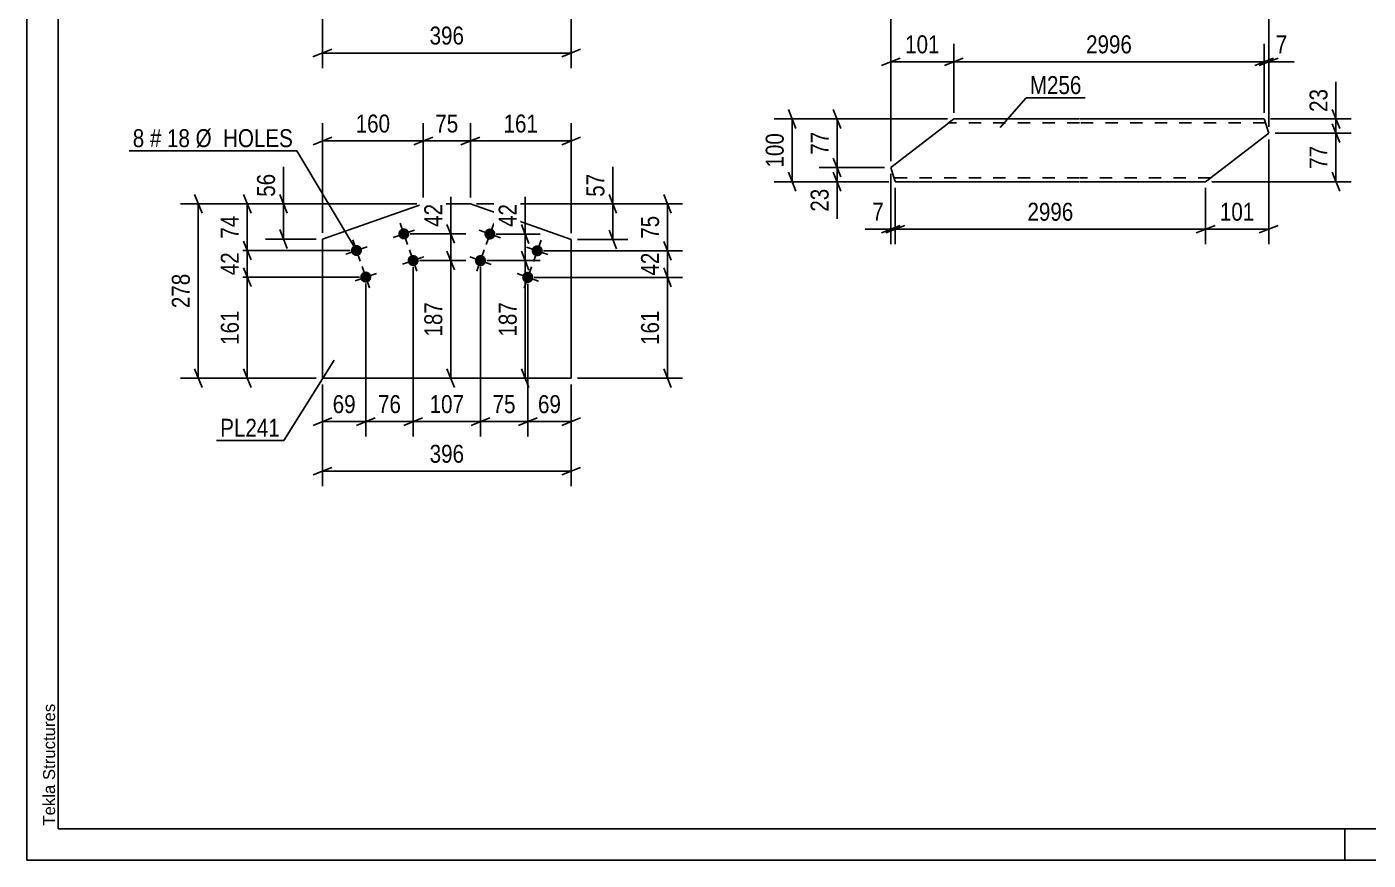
# Model space of a CAD drawing. Header units: millimetres. Extents: x 0 to 420, y 0 to 297.
# Drawn here: x 0 to 213.7, y 0 to 132.8 of the extents above; entities that cross this region are included whole.
import ezdxf

# ---------------------------------------------------------------- set-up
doc = ezdxf.new("R2010")
doc.units = ezdxf.units.MM
doc.linetypes.add('DXK_LINE_DOT2', pattern=[3.9198, 1.9599, -1.9599])
doc.styles.add('Arial', font='ARIAL.TTF', dxfattribs={"height": 0.2})
doc.styles.add('Arial Narrow', font='ARIALN.TTF', dxfattribs={"height": 0.2})

# ---------------------------------------------------------------- blocks, each defined once
blk = doc.blocks.new('Unknown-318886912-1117')
at = {"color": 5, "linetype": 'Continuous'}
for p, q in [((0, 297), (0, 0)), ((5, 292), (5, 5)), ((0, 0), (0, 5)), ((5, 5), (415, 5)), ((210, 0), (210, 5)), ((0, 0), (420, 0))]:
    blk.add_line(p, q, dxfattribs=at)
at = {"color": 174, "linetype": 'Continuous', "style": 'Arial'}
blk.add_text('Tekla Structures', height=1.9102, rotation=90, dxfattribs=at).set_placement((4.5, 5.5))
blk = doc.blocks.new('Part-318886912-3036 - 3020')
at = {"color": 2, "linetype": 'Continuous'}
for p, q in [((147.7, 118.13), (146.14, 116.93)), ((167.7, 118.13), (147.7, 118.13)), ((197.14, 118.13), (167.8, 118.13)), ((197.86, 115.87), (197.14, 118.13)), ((146.14, 116.93), (137.65, 110.39)), ((197.86, 115.87), (187.8, 108.13)), ((137.65, 110.39), (137.98, 109.33)), ((138.25, 108.48), (137.98, 109.33)), ((138.33, 108.22), (138.25, 108.48)), ((138.36, 108.13), (138.33, 108.22)), ((167.7, 108.13), (138.36, 108.13)), ((187.8, 108.13), (167.8, 108.13))]:
    blk.add_line(p, q, dxfattribs=at)
at = {"color": 7, "linetype": 'DXK_LINE_DOT2'}
for p, q in [((147.7, 118.13), (146.74, 117.39)), ((167.7, 117.53), (146.92, 117.53)), ((197.33, 117.53), (167.8, 117.53)), ((138.13, 108.87), (137.98, 109.33)), ((138.25, 108.48), (138.16, 108.77)), ((167.7, 108.73), (138.17, 108.73)), ((188.58, 108.73), (167.8, 108.73))]:
    blk.add_line(p, q, dxfattribs=at)
blk = doc.blocks.new('Bolt-318886912-1889 - 1883')
at = {"linetype": 'Continuous'}
for points in [[(60.91, 100.12, -1), (59.22, 99.52, -1)], [(53.36, 97.47, -1), (51.67, 96.88, -1)], [(62.4, 95.87, -1), (60.7, 95.27, -1)], [(54.85, 93.23, -1), (53.15, 92.63, -1)]]:
    blk.add_hatch(color=1, dxfattribs=at).paths.add_polyline_path(points)
at = {"color": 1, "linetype": 'Continuous'}
for p, q in [((59.47, 101.52), (60.66, 98.12)), ((51.92, 98.87), (53.11, 95.48)), ((58.37, 99.22), (61.76, 100.41)), ((50.82, 96.58), (54.21, 97.77)), ((59.85, 94.98), (63.25, 96.17)), ((60.96, 97.27), (62.15, 93.87)), ((53.41, 94.63), (54.6, 91.23)), ((52.3, 92.33), (55.7, 93.52))]:
    blk.add_line(p, q, dxfattribs=at)
blk = doc.blocks.new('Bolt-318886912-1894 - 1883')
at = {"linetype": 'Continuous'}
for points in [[(74.62, 99.49, -1), (72.93, 100.09, -1)], [(73.12, 95.25, -1), (71.42, 95.85, -1)], [(82.16, 96.82, -1), (80.47, 97.42, -1)], [(80.66, 92.58, -1), (78.96, 93.18, -1)]]:
    blk.add_hatch(color=1, dxfattribs=at).paths.add_polyline_path(points)
at = {"color": 1, "linetype": 'Continuous'}
for p, q in [((74.38, 101.49), (73.17, 98.1)), ((72.08, 100.39), (75.47, 99.19)), ((81.92, 98.81), (80.71, 95.42)), ((72.87, 97.25), (71.67, 93.85)), ((79.62, 97.72), (83.01, 96.52)), ((70.57, 96.15), (73.97, 94.95)), ((80.41, 94.57), (79.21, 91.18)), ((78.11, 93.48), (81.51, 92.27))]:
    blk.add_line(p, q, dxfattribs=at)
blk = doc.blocks.new('Part-318886912-1909 - 1883')
at = {"color": 2, "linetype": 'Continuous'}
for p, q in [((63.16, 104.61), (47.11, 98.99)), ((70.66, 104.61), (63.16, 104.61)), ((86.73, 98.91), (70.66, 104.61)), ((47.11, 76.83), (47.11, 98.99)), ((86.73, 76.83), (86.73, 98.91)), ((47.11, 76.83), (86.73, 76.83))]:
    blk.add_line(p, q, dxfattribs=at)
blk = doc.blocks.new('StraightDimension-318886912-3200 - 3020')
at = {"color": 7, "linetype": 'Continuous'}
for p, q in [((197.13, 119.13), (197.13, 130.09)), ((197.86, 116.87), (197.86, 130.09)), ((195.63, 126.64), (198.63, 127.84)), ((199.36, 127.84), (196.36, 126.64)), ((197.13, 127.24), (197.86, 127.24))]:
    blk.add_line(p, q, dxfattribs=at)
at = {"color": 0}
blk.add_wipeout([(201.41, 127.99), (201.41, 132.19), (198.38, 132.19), (198.38, 127.99)], dxfattribs=at)
at = {"color": 7, "linetype": 'Continuous'}
blk.add_line((197.86, 127.24), (201.93, 127.24), dxfattribs=at)
blk.add_line((197.86, 127.24), (201.93, 127.24), dxfattribs=at)
at = {"color": 3, "style": 'Arial Narrow'}
blk.add_text('7', height=2.86, dxfattribs=at).set_placement((198.98, 128.59))
blk = doc.blocks.new('StraightDimension-318886912-3072 - 3020')
at = {"color": 7, "linetype": 'Continuous'}
for p, q in [((138.36, 107.13), (138.36, 98.16)), ((187.8, 107.13), (187.8, 98.16)), ((139.86, 101.16), (136.86, 99.96)), ((138.36, 100.56), (187.8, 100.56)), ((186.3, 99.96), (189.3, 101.16))]:
    blk.add_line(p, q, dxfattribs=at)
at = {"color": 0}
blk.add_wipeout([(167.34, 101.31), (167.34, 105.51), (158.82, 105.51), (158.82, 101.31)], dxfattribs=at)
at = {"color": 3, "style": 'Arial Narrow'}
blk.add_text('2996', height=2.863, dxfattribs=at).set_placement((159.42, 101.91))
blk = doc.blocks.new('StraightDimension-318886912-3101 - 3020')
at = {"color": 7, "linetype": 'Continuous'}
for p, q in [((137.65, 109.39), (137.65, 98.16)), ((138.36, 107.13), (138.36, 98.16)), ((136.15, 99.96), (139.15, 101.16)), ((139.86, 101.16), (136.86, 99.96)), ((137.65, 100.56), (138.36, 100.56))]:
    blk.add_line(p, q, dxfattribs=at)
at = {"color": 0}
blk.add_wipeout([(137.12, 101.31), (137.12, 105.51), (134.09, 105.51), (134.09, 101.31)], dxfattribs=at)
at = {"color": 7, "linetype": 'Continuous'}
blk.add_line((137.65, 100.56), (133.57, 100.56), dxfattribs=at)
blk.add_line((137.65, 100.56), (133.57, 100.56), dxfattribs=at)
at = {"color": 3, "style": 'Arial Narrow'}
blk.add_text('7', height=2.86, dxfattribs=at).set_placement((134.69, 101.91))
blk = doc.blocks.new('StraightDimension-318886912-3089 - 3020')
at = {"color": 7, "linetype": 'Continuous'}
for p, q in [((197.86, 114.87), (197.86, 98.16)), ((187.8, 107.13), (187.8, 98.16)), ((186.3, 99.96), (189.3, 101.16)), ((187.8, 100.56), (197.86, 100.56)), ((199.36, 101.16), (196.36, 99.96))]:
    blk.add_line(p, q, dxfattribs=at)
at = {"color": 0}
blk.add_wipeout([(196.17, 101.31), (196.17, 105.51), (189.48, 105.51), (189.48, 101.31)], dxfattribs=at)
at = {"color": 3, "style": 'Arial Narrow'}
blk.add_text('101', height=2.863, dxfattribs=at).set_placement((190.08, 101.91))
blk = doc.blocks.new('StraightDimension-318886912-3039 - 3020')
at = {"color": 7, "linetype": 'Continuous'}
for p, q in [((198.14, 118.13), (210.97, 118.13)), ((207.97, 119.63), (209.17, 116.63)), ((208.57, 115.87), (208.57, 118.13)), ((198.86, 115.87), (210.97, 115.87)), ((209.17, 114.37), (207.97, 117.37))]:
    blk.add_line(p, q, dxfattribs=at)
at = {"color": 0}
blk.add_wipeout([(207.82, 123.51), (203.62, 123.51), (203.62, 118.65), (207.82, 118.65)], dxfattribs=at)
at = {"color": 7, "linetype": 'Continuous'}
blk.add_line((208.57, 118.13), (208.57, 124.04), dxfattribs=at)
blk.add_line((208.57, 118.13), (208.57, 124.04), dxfattribs=at)
at = {"color": 3, "style": 'Arial Narrow'}
blk.add_text('23', height=2.863, rotation=90.0002, dxfattribs=at).set_placement((207.22, 119.25))
blk = doc.blocks.new('StraightDimension-318886912-3059 - 3020')
at = {"color": 7, "linetype": 'Continuous'}
for p, q in [((198.86, 115.87), (210.97, 115.87)), ((207.97, 117.37), (209.17, 114.37)), ((208.57, 108.13), (208.57, 115.87)), ((209.17, 106.63), (207.97, 109.63)), ((188.8, 108.13), (210.97, 108.13))]:
    blk.add_line(p, q, dxfattribs=at)
at = {"color": 0}
blk.add_wipeout([(207.82, 114.43), (203.62, 114.43), (203.62, 109.57), (207.82, 109.57)], dxfattribs=at)
at = {"color": 3, "style": 'Arial Narrow'}
blk.add_text('77', height=2.863, rotation=90.0002, dxfattribs=at).set_placement((207.22, 110.17))
blk = doc.blocks.new('StraightDimension-318886912-3119 - 3020')
at = {"color": 7, "linetype": 'Continuous'}
for p, q in [((146.7, 118.13), (126.24, 118.13)), ((128.49, 119.63), (129.69, 116.63)), ((129.09, 110.39), (129.09, 118.13)), ((129.69, 108.89), (128.49, 111.89)), ((136.65, 110.39), (126.24, 110.39))]:
    blk.add_line(p, q, dxfattribs=at)
at = {"color": 0}
blk.add_wipeout([(128.34, 116.69), (124.14, 116.69), (124.14, 111.83), (128.34, 111.83)], dxfattribs=at)
at = {"color": 3, "style": 'Arial Narrow'}
blk.add_text('77', height=2.863, rotation=90.0002, dxfattribs=at).set_placement((127.74, 112.43))
blk = doc.blocks.new('StraightDimension-318886912-3143 - 3020')
at = {"color": 7, "linetype": 'Continuous'}
for p, q in [((128.49, 111.89), (129.69, 108.89)), ((136.65, 110.39), (126.24, 110.39)), ((129.69, 106.63), (128.49, 109.63)), ((129.09, 108.13), (129.09, 110.39)), ((137.36, 108.13), (126.24, 108.13))]:
    blk.add_line(p, q, dxfattribs=at)
at = {"color": 0}
blk.add_wipeout([(128.34, 107.6), (124.14, 107.6), (124.14, 102.75), (128.34, 102.75)], dxfattribs=at)
at = {"color": 7, "linetype": 'Continuous'}
blk.add_line((129.09, 108.13), (129.09, 102.22), dxfattribs=at)
blk.add_line((129.09, 108.13), (129.09, 102.22), dxfattribs=at)
at = {"color": 3, "style": 'Arial Narrow'}
blk.add_text('23', height=2.863, rotation=90.0002, dxfattribs=at).set_placement((127.74, 103.35))
blk = doc.blocks.new('StraightDimension-318886912-3168 - 3020')
at = {"color": 7, "linetype": 'Continuous'}
for p, q in [((146.7, 118.13), (119.08, 118.13)), ((121.33, 119.63), (122.53, 116.63)), ((121.93, 108.13), (121.93, 118.13)), ((122.53, 106.63), (121.33, 109.63)), ((137.36, 108.13), (119.08, 108.13))]:
    blk.add_line(p, q, dxfattribs=at)
at = {"color": 0}
blk.add_wipeout([(121.18, 116.47), (116.98, 116.47), (116.98, 109.79), (121.18, 109.79)], dxfattribs=at)
at = {"color": 3, "style": 'Arial Narrow'}
blk.add_text('100', height=2.863, rotation=90.0002, dxfattribs=at).set_placement((120.58, 110.39))
blk = doc.blocks.new('StraightDimension-318886912-3219 - 3020')
at = {"color": 7, "linetype": 'Continuous'}
for p, q in [((147.7, 119.13), (147.7, 130.09)), ((197.13, 119.13), (197.13, 130.09)), ((149.2, 127.84), (146.2, 126.64)), ((147.7, 127.24), (197.13, 127.24)), ((195.63, 126.64), (198.63, 127.84))]:
    blk.add_line(p, q, dxfattribs=at)
at = {"color": 0}
blk.add_wipeout([(176.67, 127.99), (176.67, 132.19), (168.16, 132.19), (168.16, 127.99)], dxfattribs=at)
at = {"color": 3, "style": 'Arial Narrow'}
blk.add_text('2996', height=2.863, dxfattribs=at).set_placement((168.76, 128.59))
blk = doc.blocks.new('StraightDimension-318886912-3243 - 3020')
at = {"color": 7, "linetype": 'Continuous'}
for p, q in [((137.65, 111.39), (137.65, 130.09)), ((147.7, 119.13), (147.7, 130.09)), ((136.15, 126.64), (139.15, 127.84)), ((137.65, 127.24), (147.7, 127.24)), ((149.2, 127.84), (146.2, 126.64))]:
    blk.add_line(p, q, dxfattribs=at)
at = {"color": 0}
blk.add_wipeout([(146.01, 127.99), (146.01, 132.19), (139.33, 132.19), (139.33, 127.99)], dxfattribs=at)
at = {"color": 3, "style": 'Arial Narrow'}
blk.add_text('101', height=2.863, dxfattribs=at).set_placement((139.93, 128.59))
blk = doc.blocks.new('StraightDimension-318886912-3261 - 3020')
at = {"color": 7, "linetype": 'Continuous'}
for p, q in [((137.65, 111.39), (137.65, 139.34)), ((197.86, 116.87), (197.86, 139.34)), ((139.15, 137.09), (136.15, 135.89)), ((196.36, 135.89), (199.36, 137.09)), ((137.65, 136.49), (197.86, 136.49))]:
    blk.add_line(p, q, dxfattribs=at)
at = {"color": 0}
blk.add_wipeout([(172.01, 137.24), (172.01, 141.44), (163.5, 141.44), (163.5, 137.24)], dxfattribs=at)
at = {"color": 3, "style": 'Arial Narrow'}
blk.add_text('3104', height=2.863, dxfattribs=at).set_placement((164.1, 137.84))
blk = doc.blocks.new('StraightDimension-318886912-2193 - 2094')
at = {"color": 7, "linetype": 'Continuous'}
for p, q in [((47.09, 142.44), (47.09, 126.24)), ((86.73, 142.44), (86.73, 126.24)), ((48.59, 129.24), (45.59, 128.04)), ((47.09, 128.64), (86.73, 128.64)), ((85.23, 128.04), (88.23, 129.24))]:
    blk.add_line(p, q, dxfattribs=at)
at = {"color": 0}
blk.add_wipeout([(70.25, 129.39), (70.25, 133.59), (63.57, 133.59), (63.57, 129.39)], dxfattribs=at)
at = {"color": 3, "style": 'Arial Narrow'}
blk.add_text('396', height=2.863, dxfattribs=at).set_placement((64.17, 129.99))
blk = doc.blocks.new('StraightDimension-318886912-1975 - 1883')
at = {"color": 7, "linetype": 'Continuous'}
for p, q in [((40.29, 106.11), (41.49, 103.11)), ((62.16, 104.61), (38.04, 104.61)), ((40.89, 98.99), (40.89, 104.61)), ((41.49, 97.49), (40.29, 100.49)), ((46.11, 98.99), (38.04, 98.99))]:
    blk.add_line(p, q, dxfattribs=at)
at = {"color": 0}
blk.add_wipeout([(40.14, 109.99), (35.94, 109.99), (35.94, 105.13), (40.14, 105.13)], dxfattribs=at)
at = {"color": 7, "linetype": 'Continuous'}
blk.add_line((40.89, 104.61), (40.89, 110.52), dxfattribs=at)
blk.add_line((40.89, 104.61), (40.89, 110.52), dxfattribs=at)
at = {"color": 3, "style": 'Arial Narrow'}
blk.add_text('56', height=2.863, rotation=90.0002, dxfattribs=at).set_placement((39.54, 105.73))
blk = doc.blocks.new('StraightDimension-318886912-1911 - 1883')
at = {"color": 7, "linetype": 'Continuous'}
for p, q in [((27.91, 103.11), (26.71, 106.11)), ((62.16, 104.61), (24.46, 104.61)), ((27.31, 76.83), (27.31, 104.61)), ((26.71, 78.33), (27.91, 75.33)), ((46.11, 76.83), (24.46, 76.83))]:
    blk.add_line(p, q, dxfattribs=at)
at = {"color": 0}
blk.add_wipeout([(26.56, 94.06), (22.36, 94.06), (22.36, 87.38), (26.56, 87.38)], dxfattribs=at)
at = {"color": 3, "style": 'Arial Narrow'}
blk.add_text('278', height=2.863, rotation=90.0002, dxfattribs=at).set_placement((25.96, 87.98))
blk = doc.blocks.new('StraightDimension-318886912-1928 - 1883')
at = {"color": 7, "linetype": 'Continuous'}
for p, q in [((101.47, 98.62), (102.67, 95.62)), ((82.31, 97.12), (104.47, 97.12)), ((102.07, 92.88), (102.07, 97.12)), ((102.67, 91.38), (101.47, 94.38)), ((80.81, 92.88), (104.47, 92.88))]:
    blk.add_line(p, q, dxfattribs=at)
at = {"color": 0}
blk.add_wipeout([(101.32, 97.42), (97.12, 97.42), (97.12, 92.57), (101.32, 92.57)], dxfattribs=at)
at = {"color": 3, "style": 'Arial Narrow'}
blk.add_text('42', height=2.863, rotation=90.0002, dxfattribs=at).set_placement((100.72, 93.17))
blk = doc.blocks.new('StraightDimension-318886912-1984 - 1883')
at = {"color": 7, "linetype": 'Continuous'}
for p, q in [((47.11, 75.83), (47.11, 59.59)), ((86.73, 75.83), (86.73, 59.59)), ((48.61, 62.59), (45.61, 61.39)), ((47.11, 61.99), (86.73, 61.99)), ((85.23, 61.39), (88.23, 62.59))]:
    blk.add_line(p, q, dxfattribs=at)
at = {"color": 0}
blk.add_wipeout([(70.26, 62.74), (70.26, 66.94), (63.58, 66.94), (63.58, 62.74)], dxfattribs=at)
at = {"color": 3, "style": 'Arial Narrow'}
blk.add_text('396', height=2.863, dxfattribs=at).set_placement((64.18, 63.34))
blk = doc.blocks.new('StraightDimension-318886912-1920 - 1883')
at = {"color": 7, "linetype": 'Continuous'}
for p, q in [((101.47, 106.11), (102.67, 103.11)), ((71.66, 104.61), (104.47, 104.61)), ((102.07, 97.12), (102.07, 104.61)), ((102.67, 95.62), (101.47, 98.62)), ((82.31, 97.12), (104.47, 97.12))]:
    blk.add_line(p, q, dxfattribs=at)
at = {"color": 0}
blk.add_wipeout([(101.32, 103.29), (97.12, 103.29), (97.12, 98.44), (101.32, 98.44)], dxfattribs=at)
at = {"color": 3, "style": 'Arial Narrow'}
blk.add_text('75', height=2.863, rotation=90.0002, dxfattribs=at).set_placement((100.72, 99.04))
blk = doc.blocks.new('StraightDimension-318886912-1936 - 1883')
at = {"color": 7, "linetype": 'Continuous'}
for p, q in [((102.67, 91.38), (101.47, 94.38)), ((80.81, 92.88), (104.47, 92.88)), ((102.07, 76.83), (102.07, 92.88)), ((101.47, 78.33), (102.67, 75.33)), ((87.73, 76.83), (104.47, 76.83))]:
    blk.add_line(p, q, dxfattribs=at)
at = {"color": 0}
blk.add_wipeout([(101.32, 88.19), (97.12, 88.19), (97.12, 81.51), (101.32, 81.51)], dxfattribs=at)
at = {"color": 3, "style": 'Arial Narrow'}
blk.add_text('161', height=2.863, rotation=90.0002, dxfattribs=at).set_placement((100.72, 82.11))
blk = doc.blocks.new('StraightDimension-318886912-1943 - 1883')
at = {"color": 7, "linetype": 'Continuous'}
for p, q in [((35.72, 91.43), (34.52, 94.43)), ((53, 92.93), (32.27, 92.93)), ((35.12, 76.83), (35.12, 92.93)), ((34.52, 78.33), (35.72, 75.33)), ((46.11, 76.83), (32.27, 76.83))]:
    blk.add_line(p, q, dxfattribs=at)
at = {"color": 0}
blk.add_wipeout([(34.37, 88.22), (30.17, 88.22), (30.17, 81.53), (34.37, 81.53)], dxfattribs=at)
at = {"color": 3, "style": 'Arial Narrow'}
blk.add_text('161', height=2.863, rotation=90.0002, dxfattribs=at).set_placement((33.77, 82.13))
blk = doc.blocks.new('StraightDimension-318886912-4463 - 1883')
at = {"color": 7, "linetype": 'Continuous'}
for p, q in [((79.99, 94.05), (78.79, 97.05)), ((73.27, 95.55), (81.79, 95.55)), ((79.39, 76.83), (79.39, 95.55)), ((78.79, 78.33), (79.99, 75.33)), ((74.77, 76.83), (81.79, 76.83))]:
    blk.add_line(p, q, dxfattribs=at)
at = {"color": 0}
blk.add_wipeout([(78.64, 89.53), (74.44, 89.53), (74.44, 82.85), (78.64, 82.85)], dxfattribs=at)
at = {"color": 3, "style": 'Arial Narrow'}
blk.add_text('187', height=2.863, rotation=90.0002, dxfattribs=at).set_placement((78.04, 83.45))
blk = doc.blocks.new('StraightDimension-318886912-1949 - 1883')
at = {"color": 7, "linetype": 'Continuous'}
for p, q in [((34.52, 106.11), (35.72, 103.11)), ((62.16, 104.61), (32.27, 104.61)), ((35.12, 97.17), (35.12, 104.61)), ((35.72, 95.67), (34.52, 98.67)), ((51.52, 97.17), (32.27, 97.17))]:
    blk.add_line(p, q, dxfattribs=at)
at = {"color": 0}
blk.add_wipeout([(34.37, 103.32), (30.17, 103.32), (30.17, 98.46), (34.37, 98.46)], dxfattribs=at)
at = {"color": 3, "style": 'Arial Narrow'}
blk.add_text('74', height=2.863, rotation=90.0002, dxfattribs=at).set_placement((33.77, 99.06))
blk = doc.blocks.new('StraightDimension-318886912-1957 - 1883')
at = {"color": 7, "linetype": 'Continuous'}
for p, q in [((34.52, 98.67), (35.72, 95.67)), ((51.52, 97.17), (32.27, 97.17)), ((35.12, 92.93), (35.12, 97.17)), ((35.72, 91.43), (34.52, 94.43)), ((53, 92.93), (32.27, 92.93))]:
    blk.add_line(p, q, dxfattribs=at)
at = {"color": 0}
blk.add_wipeout([(34.37, 97.48), (30.17, 97.48), (30.17, 92.62), (34.37, 92.62)], dxfattribs=at)
at = {"color": 3, "style": 'Arial Narrow'}
blk.add_text('42', height=2.863, rotation=90.0002, dxfattribs=at).set_placement((33.77, 93.22))
blk = doc.blocks.new('StraightDimension-318886912-1966 - 1883')
at = {"color": 7, "linetype": 'Continuous'}
for p, q in [((92.77, 106.11), (93.97, 103.11)), ((71.66, 104.61), (95.77, 104.61)), ((93.37, 98.91), (93.37, 104.61)), ((87.73, 98.91), (95.77, 98.91)), ((93.97, 97.41), (92.77, 100.41))]:
    blk.add_line(p, q, dxfattribs=at)
at = {"color": 0}
blk.add_wipeout([(92.62, 109.99), (88.42, 109.99), (88.42, 105.13), (92.62, 105.13)], dxfattribs=at)
at = {"color": 7, "linetype": 'Continuous'}
blk.add_line((93.37, 104.61), (93.37, 110.52), dxfattribs=at)
blk.add_line((93.37, 104.61), (93.37, 110.52), dxfattribs=at)
at = {"color": 3, "style": 'Arial Narrow'}
blk.add_text('57', height=2.863, rotation=90.0002, dxfattribs=at).set_placement((92.02, 105.73))
blk = doc.blocks.new('StraightDimension-318886912-1989 - 1883')
at = {"color": 7, "linetype": 'Continuous'}
for p, q in [((47.11, 99.99), (47.11, 117.47)), ((63.16, 105.61), (63.16, 117.47)), ((48.61, 115.22), (45.61, 114.02)), ((47.11, 114.62), (63.16, 114.62)), ((61.66, 114.02), (64.66, 115.22))]:
    blk.add_line(p, q, dxfattribs=at)
at = {"color": 0}
blk.add_wipeout([(58.48, 115.37), (58.48, 119.57), (51.79, 119.57), (51.79, 115.37)], dxfattribs=at)
at = {"color": 3, "style": 'Arial Narrow'}
blk.add_text('160', height=2.863, dxfattribs=at).set_placement((52.39, 115.97))
blk = doc.blocks.new('StraightDimension-318886912-1999 - 1883')
at = {"color": 7, "linetype": 'Continuous'}
for p, q in [((63.16, 105.61), (63.16, 117.47)), ((70.66, 105.61), (70.66, 117.47)), ((61.66, 114.02), (64.66, 115.22)), ((63.16, 114.62), (70.66, 114.62)), ((72.16, 115.22), (69.16, 114.02))]:
    blk.add_line(p, q, dxfattribs=at)
at = {"color": 0}
blk.add_wipeout([(69.34, 115.37), (69.34, 119.57), (64.48, 119.57), (64.48, 115.37)], dxfattribs=at)
at = {"color": 3, "style": 'Arial Narrow'}
blk.add_text('75', height=2.863, dxfattribs=at).set_placement((65.08, 115.97))
blk = doc.blocks.new('StraightDimension-318886912-2009 - 1883')
at = {"color": 7, "linetype": 'Continuous'}
for p, q in [((70.66, 105.61), (70.66, 117.47)), ((86.73, 99.91), (86.73, 117.47)), ((72.16, 115.22), (69.16, 114.02)), ((70.66, 114.62), (86.73, 114.62)), ((85.23, 114.02), (88.23, 115.22))]:
    blk.add_line(p, q, dxfattribs=at)
at = {"color": 0}
blk.add_wipeout([(82.04, 115.37), (82.04, 119.57), (75.35, 119.57), (75.35, 115.37)], dxfattribs=at)
at = {"color": 3, "style": 'Arial Narrow'}
blk.add_text('161', height=2.863, dxfattribs=at).set_placement((75.95, 115.97))
blk = doc.blocks.new('StraightDimension-318886912-2020 - 1883')
at = {"color": 7, "linetype": 'Continuous'}
for p, q in [((79.81, 91.88), (79.81, 67.5)), ((86.73, 75.83), (86.73, 67.5)), ((78.31, 69.3), (81.31, 70.5)), ((79.81, 69.9), (86.73, 69.9)), ((88.23, 70.5), (85.23, 69.3))]:
    blk.add_line(p, q, dxfattribs=at)
at = {"color": 0}
blk.add_wipeout([(85.7, 70.65), (85.7, 74.85), (80.84, 74.85), (80.84, 70.65)], dxfattribs=at)
at = {"color": 3, "style": 'Arial Narrow'}
blk.add_text('69', height=2.863, dxfattribs=at).set_placement((81.44, 71.25))
blk = doc.blocks.new('StraightDimension-318886912-2026 - 1883')
at = {"color": 7, "linetype": 'Continuous'}
for p, q in [((72.27, 94.55), (72.27, 67.5)), ((79.81, 91.88), (79.81, 67.5)), ((70.77, 69.3), (73.77, 70.5)), ((72.27, 69.9), (79.81, 69.9)), ((81.31, 70.5), (78.31, 69.3))]:
    blk.add_line(p, q, dxfattribs=at)
at = {"color": 0}
blk.add_wipeout([(78.47, 70.65), (78.47, 74.85), (73.61, 74.85), (73.61, 70.65)], dxfattribs=at)
at = {"color": 3, "style": 'Arial Narrow'}
blk.add_text('75', height=2.863, dxfattribs=at).set_placement((74.21, 71.25))
blk = doc.blocks.new('StraightDimension-318886912-2034 - 1883')
at = {"color": 7, "linetype": 'Continuous'}
for p, q in [((61.55, 94.57), (61.55, 67.5)), ((72.27, 94.55), (72.27, 67.5)), ((60.05, 69.3), (63.05, 70.5)), ((61.55, 69.9), (72.27, 69.9)), ((73.77, 70.5), (70.77, 69.3))]:
    blk.add_line(p, q, dxfattribs=at)
at = {"color": 0}
blk.add_wipeout([(70.25, 70.65), (70.25, 74.85), (63.57, 74.85), (63.57, 70.65)], dxfattribs=at)
at = {"color": 3, "style": 'Arial Narrow'}
blk.add_text('107', height=2.863, dxfattribs=at).set_placement((64.17, 71.25))
blk = doc.blocks.new('StraightDimension-318886912-2042 - 1883')
at = {"color": 7, "linetype": 'Continuous'}
for p, q in [((61.55, 94.57), (61.55, 67.5)), ((54, 91.93), (54, 67.5)), ((52.5, 69.3), (55.5, 70.5)), ((54, 69.9), (61.55, 69.9)), ((63.05, 70.5), (60.05, 69.3))]:
    blk.add_line(p, q, dxfattribs=at)
at = {"color": 0}
blk.add_wipeout([(60.21, 70.65), (60.21, 74.85), (55.35, 74.85), (55.35, 70.65)], dxfattribs=at)
at = {"color": 3, "style": 'Arial Narrow'}
blk.add_text('76', height=2.863, dxfattribs=at).set_placement((55.95, 71.25))
blk = doc.blocks.new('StraightDimension-318886912-2050 - 1883')
at = {"color": 7, "linetype": 'Continuous'}
for p, q in [((54, 91.93), (54, 67.5)), ((47.11, 75.83), (47.11, 67.5)), ((45.61, 69.3), (48.61, 70.5)), ((47.11, 69.9), (54, 69.9)), ((55.5, 70.5), (52.5, 69.3))]:
    blk.add_line(p, q, dxfattribs=at)
at = {"color": 0}
blk.add_wipeout([(52.98, 70.65), (52.98, 74.85), (48.13, 74.85), (48.13, 70.65)], dxfattribs=at)
at = {"color": 3, "style": 'Arial Narrow'}
blk.add_text('69', height=2.863, dxfattribs=at).set_placement((48.73, 71.25))
blk = doc.blocks.new('StraightDimension-318886912-4441 - 1883')
at = {"color": 7, "linetype": 'Continuous'}
for p, q in [((66.94, 101.32), (68.14, 98.32)), ((61.07, 99.82), (69.94, 99.82)), ((67.54, 95.57), (67.54, 99.82)), ((68.14, 94.07), (66.94, 97.07)), ((62.55, 95.57), (69.94, 95.57))]:
    blk.add_line(p, q, dxfattribs=at)
at = {"color": 0}
blk.add_wipeout([(66.79, 105.2), (62.59, 105.2), (62.59, 100.34), (66.79, 100.34)], dxfattribs=at)
at = {"color": 7, "linetype": 'Continuous'}
blk.add_line((67.54, 99.82), (67.54, 105.73), dxfattribs=at)
blk.add_line((67.54, 99.82), (67.54, 105.73), dxfattribs=at)
at = {"color": 3, "style": 'Arial Narrow'}
blk.add_text('42', height=2.863, rotation=90.0002, dxfattribs=at).set_placement((66.19, 100.94))
blk = doc.blocks.new('StraightDimension-318886912-4442 - 1883')
at = {"color": 7, "linetype": 'Continuous'}
for p, q in [((68.14, 94.07), (66.94, 97.07)), ((62.55, 95.57), (69.94, 95.57)), ((67.54, 76.83), (67.54, 95.57)), ((66.94, 78.33), (68.14, 75.33)), ((62.55, 76.83), (69.94, 76.83))]:
    blk.add_line(p, q, dxfattribs=at)
at = {"color": 0}
blk.add_wipeout([(66.79, 89.54), (62.59, 89.54), (62.59, 82.86), (66.79, 82.86)], dxfattribs=at)
at = {"color": 3, "style": 'Arial Narrow'}
blk.add_text('187', height=2.863, rotation=90.0002, dxfattribs=at).set_placement((66.19, 83.46))
blk = doc.blocks.new('StraightDimension-318886912-4462 - 1883')
at = {"color": 7, "linetype": 'Continuous'}
for p, q in [((78.79, 101.29), (79.99, 98.29)), ((74.77, 99.79), (81.79, 99.79)), ((79.39, 95.55), (79.39, 99.79)), ((79.99, 94.05), (78.79, 97.05)), ((73.27, 95.55), (81.79, 95.55))]:
    blk.add_line(p, q, dxfattribs=at)
at = {"color": 0}
blk.add_wipeout([(78.64, 105.17), (74.44, 105.17), (74.44, 100.32), (78.64, 100.32)], dxfattribs=at)
at = {"color": 7, "linetype": 'Continuous'}
blk.add_line((79.39, 99.79), (79.39, 105.7), dxfattribs=at)
blk.add_line((79.39, 99.79), (79.39, 105.7), dxfattribs=at)
at = {"color": 3, "style": 'Arial Narrow'}
blk.add_text('42', height=2.863, rotation=90.0002, dxfattribs=at).set_placement((78.04, 100.92))
blk = doc.blocks.new('Mark-318886912-3032 - 3020')
at = {"color": 0}
blk.add_wipeout([(168.02, 122.09), (168.02, 125.09), (159.8, 125.09), (159.8, 122.09)], dxfattribs=at)
blk.add_wipeout([(168.02, 122.09), (168.02, 125.09), (159.8, 125.09), (159.8, 122.09)], dxfattribs=at)
at = {"color": 30, "linetype": 'Continuous'}
for p, q in [((155.09, 116.76), (159.2, 121.49)), ((159.2, 121.49), (168.62, 121.49))]:
    blk.add_line(p, q, dxfattribs=at)
at = {"color": 3, "style": 'Arial Narrow'}
blk.add_text('M256', height=2.863, dxfattribs=at).set_placement((159.8, 122.09))
blk = doc.blocks.new('Mark-318886912-1905 - 1883')
at = {"color": 0}
blk.add_wipeout([(40.32, 67.48), (40.32, 70.48), (30.81, 70.48), (30.81, 67.48)], dxfattribs=at)
blk.add_wipeout([(40.32, 67.48), (40.32, 70.48), (30.81, 70.48), (30.81, 67.48)], dxfattribs=at)
at = {"color": 30, "linetype": 'Continuous'}
for p in [(48.99, 79.71), (30.21, 66.88)]:
    blk.add_line(p, (40.92, 66.88), dxfattribs=at)
at = {"color": 3, "style": 'Arial Narrow'}
blk.add_text('PL241', height=2.863, dxfattribs=at).set_placement((30.81, 67.48))
blk = doc.blocks.new('MarkSet-318886912-2084 - 1883')
at = {"color": 0}
blk.add_wipeout([(18.71, 113.64), (18.71, 116.64), (16.88, 116.64), (16.88, 113.64)], dxfattribs=at)
blk.add_wipeout([(18.71, 113.64), (18.71, 116.64), (16.88, 116.64), (16.88, 113.64)], dxfattribs=at)
blk.add_wipeout([(21.43, 113.64), (21.43, 116.64), (19.61, 116.64), (19.61, 113.64)], dxfattribs=at)
blk.add_wipeout([(21.43, 113.64), (21.43, 116.64), (19.61, 116.64), (19.61, 113.64)], dxfattribs=at)
at = {"color": 3, "style": 'Arial Narrow'}
blk.add_text('8', height=2.86, dxfattribs=at).set_placement((16.88, 113.64))
at = {"color": 0}
blk.add_wipeout([(25.99, 113.64), (25.99, 116.64), (22.33, 116.64), (22.33, 113.64)], dxfattribs=at)
blk.add_wipeout([(25.99, 113.64), (25.99, 116.64), (22.33, 116.64), (22.33, 113.64)], dxfattribs=at)
at = {"color": 3, "style": 'Arial Narrow'}
blk.add_text('#', height=2.86, dxfattribs=at).set_placement((19.61, 113.64))
at = {"color": 0}
blk.add_wipeout([(42.42, 113.64), (42.42, 116.64), (26.89, 116.64), (26.89, 113.64)], dxfattribs=at)
blk.add_wipeout([(42.42, 113.64), (42.42, 116.64), (26.89, 116.64), (26.89, 113.64)], dxfattribs=at)
at = {"color": 7, "linetype": 'Continuous'}
for p in [(16.28, 113.04), (52.52, 97.17)]:
    blk.add_line(p, (43.02, 113.04), dxfattribs=at)
at = {"color": 3, "style": 'Arial Narrow'}
for s, p in [('18', (22.33, 113.64)), ('Ø  HOLES', (26.89, 113.64))]:
    blk.add_text(s, height=2.863, dxfattribs=at).set_placement(p)

msp = doc.modelspace()

# ---------------------------------------------------------------- block references
for name in ['Unknown-318886912-1117', 'Part-318886912-3036 - 3020', 'Part-318886912-1909 - 1883', 'Bolt-318886912-1889 - 1883', 'Bolt-318886912-1894 - 1883']:
    msp.add_blockref(name, (0, 0))

# ---------------------------------------------------------------- next in the draw order: block references
for name in ['StraightDimension-318886912-2193 - 2094', 'StraightDimension-318886912-3200 - 3020', 'StraightDimension-318886912-1975 - 1883', 'StraightDimension-318886912-3072 - 3020', 'StraightDimension-318886912-1928 - 1883']:
    msp.add_blockref(name, (0, 0))

# ---------------------------------------------------------------- next in the draw order: block references
for name in ['StraightDimension-318886912-3089 - 3020', 'StraightDimension-318886912-3101 - 3020', 'StraightDimension-318886912-1911 - 1883', 'StraightDimension-318886912-1920 - 1883']:
    msp.add_blockref(name, (0, 0))

# ---------------------------------------------------------------- next in the draw order: block references
for name in ['StraightDimension-318886912-3039 - 3020', 'StraightDimension-318886912-3119 - 3020', 'StraightDimension-318886912-1949 - 1883', 'StraightDimension-318886912-1984 - 1883']:
    msp.add_blockref(name, (0, 0))

# ---------------------------------------------------------------- next in the draw order: block references
for name in ['StraightDimension-318886912-1989 - 1883', 'StraightDimension-318886912-3059 - 3020', 'StraightDimension-318886912-3143 - 3020', 'StraightDimension-318886912-1943 - 1883', 'StraightDimension-318886912-1936 - 1883']:
    msp.add_blockref(name, (0, 0))

# ---------------------------------------------------------------- next in the draw order: block references
for name in ['StraightDimension-318886912-3168 - 3020', 'StraightDimension-318886912-1957 - 1883', 'StraightDimension-318886912-4463 - 1883']:
    msp.add_blockref(name, (0, 0))

# ---------------------------------------------------------------- next in the draw order: block references
for name in ['StraightDimension-318886912-3219 - 3020', 'MarkSet-318886912-2084 - 1883', 'StraightDimension-318886912-1966 - 1883', 'StraightDimension-318886912-2020 - 1883']:
    msp.add_blockref(name, (0, 0))

# ---------------------------------------------------------------- next in the draw order: block references
for name in ['StraightDimension-318886912-3243 - 3020', 'StraightDimension-318886912-1999 - 1883', 'StraightDimension-318886912-2026 - 1883']:
    msp.add_blockref(name, (0, 0))

# ---------------------------------------------------------------- next in the draw order: block references
for name in ['StraightDimension-318886912-3261 - 3020', 'StraightDimension-318886912-2009 - 1883', 'StraightDimension-318886912-2034 - 1883']:
    msp.add_blockref(name, (0, 0))

# ---------------------------------------------------------------- next in the draw order: block references
for name in ['Mark-318886912-3032 - 3020', 'StraightDimension-318886912-4462 - 1883', 'StraightDimension-318886912-2042 - 1883']:
    msp.add_blockref(name, (0, 0))

# ---------------------------------------------------------------- next in the draw order: block references
for name in ['StraightDimension-318886912-4441 - 1883', 'StraightDimension-318886912-2050 - 1883']:
    msp.add_blockref(name, (0, 0))

# ---------------------------------------------------------------- next in the draw order: block references
for name in ['StraightDimension-318886912-4442 - 1883', 'Mark-318886912-1905 - 1883']:
    msp.add_blockref(name, (0, 0))

doc.saveas('drawing.dxf')
